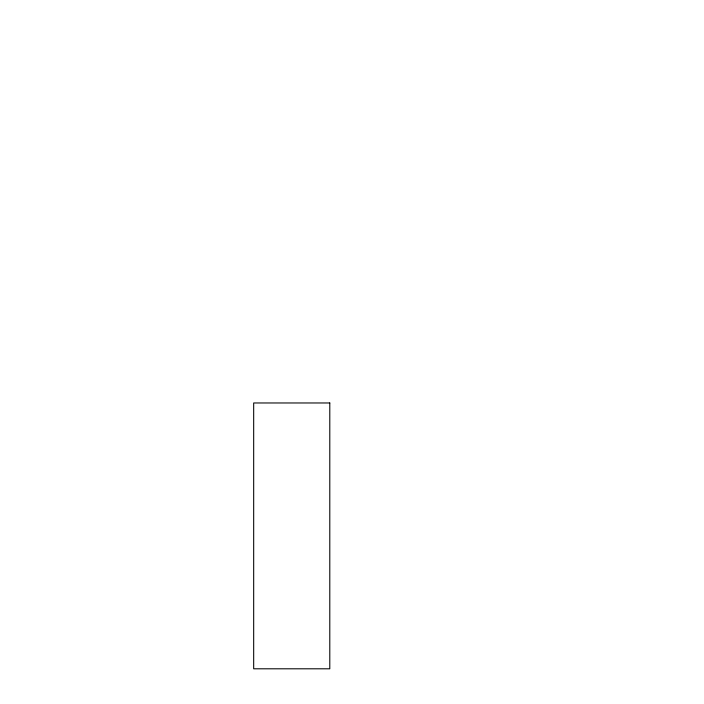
<?xml version="1.0" encoding="UTF-8"?>
<svg xmlns="http://www.w3.org/2000/svg" width="704" height="704" viewBox="0 0 704 704"><rect width="100%" height="100%" fill="white"/><g stroke="black" fill="none" stroke-linecap="round" stroke-linejoin="round"><path stroke-width="1.06" d="M329.789 402.97L253.678 402.97L253.678 668.8L329.789 668.8L329.789 402.97"/></g></svg>
